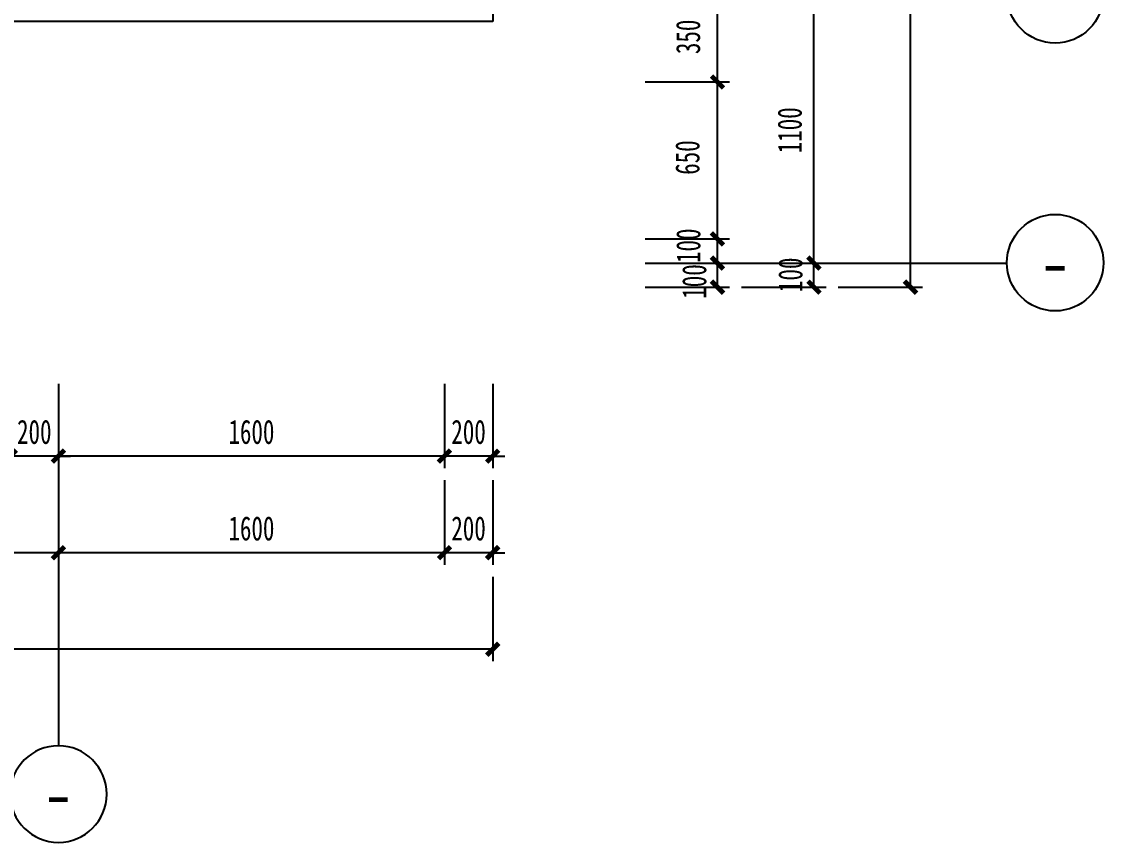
# Model space of a CAD drawing. Header units: millimetres. Extents: x -133666 to 880576, y -269375 to 86941.
# Drawn here: x -32657 to -28173, y -153567 to -150167 of the extents above; entities that cross this region are included whole.
import ezdxf
from ezdxf.enums import TextEntityAlignment as Align

# ---------------------------------------------------------------- set-up
doc = ezdxf.new("R2010")
doc.units = ezdxf.units.MM
doc.header["$LTSCALE"] = 1000
doc.linetypes.add('CENTER', pattern=[50.8, 31.75, -6.35, 6.35, -6.35])
doc.layers.get('0').update_dxf_attribs({"linetype": 'CONTINUOUS'})
doc.layers.get('Defpoints').update_dxf_attribs({"color": 6, "linetype": 'CONTINUOUS'})
for name, color, linetype in [('A-土建墙（含管井、立管）', 6, 'CONTINUOUS'), ('A-轴号', 4, 'CONTINUOUS'), ('A-轴线', 8, 'CENTER'), ('W-尺寸', 5, 'CONTINUOUS')]:
    doc.layers.add(name, color=color, linetype=linetype)
doc.styles.add('DIM', font='', dxfattribs={"width": 0.7})
doc.styles.add('NAME-1', font='simhei.ttf')
doc.styles.get('DIM').set_extended_font_data('SimSun')
doc.dimstyles.new('50', dxfattribs={"dimscale": 50, "dimtxt": 2, "dimasz": 1, "dimexe": 1, "dimexo": 1, "dimgap": 1, "dimtad": 1, "dimdec": 0, "dimzin": 0, "dimdsep": 46, "dimtxsty": 'DIM', "dimblk": 'ARCHTICK', "dimcen": 0, "dimclrd": 5, "dimclre": 5, "dimclrt": 35, "dimadec": 0, "dimazin": 0, "dimtfac": 0.5, "dimtdec": 0, "dimtix": 1, "dimtmove": 2, "dimatfit": 2, "dimldrblk": 'A', "dimfxl": 0, "dimtolj": 1, "dimtzin": 0, "dimlwd": -1, "dimlwe": -1, "dimarcsym": 0})

# ---------------------------------------------------------------- blocks, each defined once
blk = doc.blocks.new('_ArchTick')
at = {"color": 0, "linetype": 'ByBlock', "const_width": 0.4}
blk.add_lwpolyline([(-0.5, -0.5), (0.5, 0.5)], dxfattribs=at)
blk = doc.blocks.new('*D504')
at = {"layer": 'Defpoints', "color": 0, "transparency": 16777216}
for p in [(-32504.1, -150166.6), (-30904.1, -150166.6), (-32504.1, -151966.6)]:
    blk.add_point(p, dxfattribs=at)
at = {"layer": 'W-尺寸', "color": 5, "transparency": 16777216}
for p, q in [((-32504.1, -151666.6), (-32504.1, -152016.6)), ((-30904.1, -151666.6), (-30904.1, -152016.6)), ((-30904.1, -151966.6), (-32504.1, -151966.6))]:
    blk.add_line(p, q, dxfattribs=at)
at = {"layer": 'W-尺寸', "color": 5, "transparency": 16777216, "xscale": 50, "yscale": 50, "zscale": 50, "rotation": 180}
blk.add_blockref('_ArchTick', (-32504.1, -151966.6), dxfattribs=at)
at = {"layer": 'W-尺寸', "color": 5, "transparency": 16777216, "xscale": 50, "yscale": 50, "zscale": 50}
blk.add_blockref('_ArchTick', (-30904.1, -151966.6), dxfattribs=at)
at = {"layer": 'W-尺寸', "color": 35, "transparency": 16777216, "insert": (-31704.1, -151866.6), "char_height": 100, "attachment_point": 5, "style": 'DIM'}
blk.add_mtext('\\A1;1600', dxfattribs=at)
blk = doc.blocks.new('A')
for p, q in [((-1.435, 1.148), (-1.09, 1.437)), ((-1.435, 1.148), (-0.369, 0)), ((-1.09, 1.437), (0, 0)), ((-0.369, 0), (-2.127, 0)), ((-1.435, -1.148), (-0.369, 0)), ((-1.09, -1.437), (0, 0)), ((-1.435, -1.148), (-1.09, -1.437))]:
    blk.add_line(p, q)
for points in [[(-1.435, 1.148), (-1.09, 1.437), (-0.369, 0), (0, 0)], [(-1.435, -1.148), (-1.09, -1.437), (-0.369, 0), (0, 0)]]:
    blk.add_solid(points)
blk = doc.blocks.new('*D505')
at = {"layer": 'Defpoints', "color": 0, "transparency": 16777216}
for p in [(-32704.1, -150166.6), (-32504.1, -150166.6), (-32704.1, -151966.6)]:
    blk.add_point(p, dxfattribs=at)
at = {"layer": 'W-尺寸', "color": 5, "transparency": 16777216}
for p, q in [((-32704.1, -151666.6), (-32704.1, -152016.6)), ((-32504.1, -151666.6), (-32504.1, -152016.6)), ((-32704.1, -151966.6), (-32754.1, -151966.6)), ((-32504.1, -151966.6), (-32704.1, -151966.6)), ((-32504.1, -151966.6), (-32454.1, -151966.6))]:
    blk.add_line(p, q, dxfattribs=at)
at = {"layer": 'W-尺寸', "color": 5, "transparency": 16777216, "xscale": 50, "yscale": 50, "zscale": 50}
blk.add_blockref('_ArchTick', (-32704.1, -151966.6), dxfattribs=at)
at = {"layer": 'W-尺寸', "color": 5, "transparency": 16777216, "xscale": 50, "yscale": 50, "zscale": 50, "rotation": 180}
blk.add_blockref('_ArchTick', (-32504.1, -151966.6), dxfattribs=at)
at = {"layer": 'W-尺寸', "color": 35, "transparency": 16777216, "insert": (-32604.1, -151866.6), "char_height": 100, "attachment_point": 5, "style": 'DIM'}
blk.add_mtext('\\A1;200', dxfattribs=at)
blk = doc.blocks.new('*D513')
at = {"layer": 'Defpoints', "color": 0, "transparency": 16777216}
for p in [(-30704.1, -152066.6), (-46004.1, -152166.6), (-46004.1, -152766.6)]:
    blk.add_point(p, dxfattribs=at)
at = {"layer": 'W-尺寸', "color": 5, "transparency": 16777216}
for p, q in [((-46004.1, -152466.6), (-46004.1, -152816.6)), ((-30704.1, -152466.6), (-30704.1, -152816.6)), ((-30704.1, -152766.6), (-46004.1, -152766.6))]:
    blk.add_line(p, q, dxfattribs=at)
at = {"layer": 'W-尺寸', "color": 5, "transparency": 16777216, "xscale": 50, "yscale": 50, "zscale": 50, "rotation": 180}
blk.add_blockref('_ArchTick', (-46004.1, -152766.6), dxfattribs=at)
at = {"layer": 'W-尺寸', "color": 5, "transparency": 16777216, "xscale": 50, "yscale": 50, "zscale": 50}
blk.add_blockref('_ArchTick', (-30704.1, -152766.6), dxfattribs=at)
at = {"layer": 'W-尺寸', "color": 35, "transparency": 16777216, "insert": (-38354.1, -152666.6), "char_height": 100, "attachment_point": 5, "style": 'DIM'}
blk.add_mtext('\\A1;15300', dxfattribs=at)
blk = doc.blocks.new('*D514')
at = {"layer": 'Defpoints', "color": 0, "transparency": 16777216}
for p in [(-30904.1, -150166.6), (-30704.1, -150166.6), (-30904.1, -151966.6)]:
    blk.add_point(p, dxfattribs=at)
at = {"layer": 'W-尺寸', "color": 5, "transparency": 16777216}
for p, q in [((-30904.1, -151666.6), (-30904.1, -152016.6)), ((-30704.1, -151666.6), (-30704.1, -152016.6)), ((-30904.1, -151966.6), (-30954.1, -151966.6)), ((-30704.1, -151966.6), (-30904.1, -151966.6)), ((-30704.1, -151966.6), (-30654.1, -151966.6))]:
    blk.add_line(p, q, dxfattribs=at)
at = {"layer": 'W-尺寸', "color": 5, "transparency": 16777216, "xscale": 50, "yscale": 50, "zscale": 50}
blk.add_blockref('_ArchTick', (-30904.1, -151966.6), dxfattribs=at)
at = {"layer": 'W-尺寸', "color": 5, "transparency": 16777216, "xscale": 50, "yscale": 50, "zscale": 50, "rotation": 180}
blk.add_blockref('_ArchTick', (-30704.1, -151966.6), dxfattribs=at)
at = {"layer": 'W-尺寸', "color": 35, "transparency": 16777216, "insert": (-30804.1, -151866.6), "char_height": 100, "attachment_point": 5, "style": 'DIM'}
blk.add_mtext('\\A1;200', dxfattribs=at)
blk = doc.blocks.new('*D669')
at = {"layer": 'Defpoints', "color": 0, "transparency": 16777216}
for p in [(-30904.1, -149966.6), (-30704.1, -149966.6), (-30904.1, -152366.6)]:
    blk.add_point(p, dxfattribs=at)
at = {"layer": 'W-尺寸', "color": 5, "transparency": 16777216}
for p, q in [((-30904.1, -152066.6), (-30904.1, -152416.6)), ((-30704.1, -152066.6), (-30704.1, -152416.6)), ((-30904.1, -152366.6), (-30954.1, -152366.6)), ((-30704.1, -152366.6), (-30904.1, -152366.6)), ((-30704.1, -152366.6), (-30654.1, -152366.6))]:
    blk.add_line(p, q, dxfattribs=at)
at = {"layer": 'W-尺寸', "color": 5, "transparency": 16777216, "xscale": 50, "yscale": 50, "zscale": 50}
blk.add_blockref('_ArchTick', (-30904.1, -152366.6), dxfattribs=at)
at = {"layer": 'W-尺寸', "color": 5, "transparency": 16777216, "xscale": 50, "yscale": 50, "zscale": 50, "rotation": 180}
blk.add_blockref('_ArchTick', (-30704.1, -152366.6), dxfattribs=at)
at = {"layer": 'W-尺寸', "color": 35, "transparency": 16777216, "insert": (-30804.1, -152266.6), "char_height": 100, "attachment_point": 5, "style": 'DIM'}
blk.add_mtext('\\A1;200', dxfattribs=at)
blk = doc.blocks.new('*D670')
at = {"layer": 'Defpoints', "color": 0, "transparency": 16777216}
for p in [(-30904.1, -17972.8), (-32504.1, -150166.6), (-32504.1, -152366.6)]:
    blk.add_point(p, dxfattribs=at)
at = {"layer": 'W-尺寸', "color": 5, "transparency": 16777216}
for p, q in [((-32504.1, -152066.6), (-32504.1, -152416.6)), ((-30904.1, -152066.6), (-30904.1, -152416.6)), ((-30904.1, -152366.6), (-32504.1, -152366.6))]:
    blk.add_line(p, q, dxfattribs=at)
at = {"layer": 'W-尺寸', "color": 5, "transparency": 16777216, "xscale": 50, "yscale": 50, "zscale": 50, "rotation": 180}
blk.add_blockref('_ArchTick', (-32504.1, -152366.6), dxfattribs=at)
at = {"layer": 'W-尺寸', "color": 5, "transparency": 16777216, "xscale": 50, "yscale": 50, "zscale": 50}
blk.add_blockref('_ArchTick', (-30904.1, -152366.6), dxfattribs=at)
at = {"layer": 'W-尺寸', "color": 35, "transparency": 16777216, "insert": (-31704.1, -152266.6), "char_height": 100, "attachment_point": 5, "style": 'DIM'}
blk.add_mtext('\\A1;1600', dxfattribs=at)
blk = doc.blocks.new('*D516')
at = {"layer": 'Defpoints', "color": 0, "transparency": 16777216}
for p in [(-32504.1, -150166.6), (-38604.1, -150366.6), (-38604.1, -152366.6)]:
    blk.add_point(p, dxfattribs=at)
at = {"layer": 'W-尺寸', "color": 5, "transparency": 16777216}
for p, q in [((-38604.1, -152066.6), (-38604.1, -152416.6)), ((-32504.1, -152066.6), (-32504.1, -152416.6)), ((-32504.1, -152366.6), (-38604.1, -152366.6))]:
    blk.add_line(p, q, dxfattribs=at)
at = {"layer": 'W-尺寸', "color": 5, "transparency": 16777216, "xscale": 50, "yscale": 50, "zscale": 50, "rotation": 180}
blk.add_blockref('_ArchTick', (-38604.1, -152366.6), dxfattribs=at)
at = {"layer": 'W-尺寸', "color": 5, "transparency": 16777216, "xscale": 50, "yscale": 50, "zscale": 50}
blk.add_blockref('_ArchTick', (-32504.1, -152366.6), dxfattribs=at)
at = {"layer": 'W-尺寸', "color": 35, "transparency": 16777216, "insert": (-35554.1, -152266.6), "char_height": 100, "attachment_point": 5, "style": 'DIM'}
blk.add_mtext('\\A1;6100', dxfattribs=at)
blk = doc.blocks.new('*D526')
at = {"layer": 'Defpoints', "color": 0, "transparency": 16777216}
for p in [(-30172.5, -150066.6), (-29372.5, -150066.6), (-30172.5, -151166.6)]:
    blk.add_point(p, dxfattribs=at)
at = {"layer": 'W-尺寸', "color": 5, "transparency": 16777216}
for p, q in [((-29672.5, -150066.6), (-29322.5, -150066.6)), ((-29372.5, -151166.6), (-29372.5, -150066.6)), ((-29672.5, -151166.6), (-29322.5, -151166.6))]:
    blk.add_line(p, q, dxfattribs=at)
at = {"layer": 'W-尺寸', "color": 5, "transparency": 16777216, "xscale": 50, "yscale": 50, "zscale": 50}
for p, rotation in [((-29372.5, -150066.6), 90), ((-29372.5, -151166.6), 270)]:
    blk.add_blockref('_ArchTick', p, dxfattribs=dict(at, rotation=rotation))
at = {"layer": 'W-尺寸', "color": 35, "transparency": 16777216, "insert": (-29472.5, -150616.6), "char_height": 100, "attachment_point": 5, "rotation": 90, "style": 'DIM'}
blk.add_mtext('\\A1;1100', dxfattribs=at)
blk = doc.blocks.new('*D528')
at = {"layer": 'Defpoints', "color": 0, "transparency": 16777216}
for p in [(-29872.5, -145666.6), (-28972.5, -145666.6), (-29772.5, -151266.6)]:
    blk.add_point(p, dxfattribs=at)
at = {"layer": 'W-尺寸', "color": 5, "transparency": 16777216}
for p, q in [((-29272.5, -145666.6), (-28922.5, -145666.6)), ((-28972.5, -151266.6), (-28972.5, -145666.6)), ((-29272.5, -151266.6), (-28922.5, -151266.6))]:
    blk.add_line(p, q, dxfattribs=at)
at = {"layer": 'W-尺寸', "color": 5, "transparency": 16777216, "xscale": 50, "yscale": 50, "zscale": 50}
for p, rotation in [((-28972.5, -145666.6), 90), ((-28972.5, -151266.6), 270)]:
    blk.add_blockref('_ArchTick', p, dxfattribs=dict(at, rotation=rotation))
at = {"layer": 'W-尺寸', "color": 35, "transparency": 16777216, "insert": (-29072.5, -148466.6), "char_height": 100, "attachment_point": 5, "rotation": 90, "style": 'DIM'}
blk.add_mtext('\\A1;5600', dxfattribs=at)
blk = doc.blocks.new('*D529')
at = {"layer": 'Defpoints', "color": 0, "transparency": 16777216}
for p in [(-29972.5, -151166.6), (-29372.5, -151166.6), (-29972.5, -151266.6)]:
    blk.add_point(p, dxfattribs=at)
at = {"layer": 'W-尺寸', "color": 5, "transparency": 16777216}
for p, q in [((-29672.5, -151166.6), (-29322.5, -151166.6)), ((-29372.5, -151266.6), (-29372.5, -151166.6)), ((-29672.5, -151266.6), (-29322.5, -151266.6))]:
    blk.add_line(p, q, dxfattribs=at)
at = {"layer": 'W-尺寸', "color": 5, "transparency": 16777216, "xscale": 50, "yscale": 50, "zscale": 50}
for p, rotation in [((-29372.5, -151166.6), 90), ((-29372.5, -151266.6), 270)]:
    blk.add_blockref('_ArchTick', p, dxfattribs=dict(at, rotation=rotation))
at = {"layer": 'W-尺寸', "color": 35, "transparency": 16777216, "insert": (-29469.4, -151215.4), "char_height": 100, "attachment_point": 5, "rotation": 90, "style": 'DIM'}
blk.add_mtext('\\A1;100', dxfattribs=at)
blk = doc.blocks.new('*D532')
at = {"layer": 'Defpoints', "color": 0, "transparency": 16777216}
for p in [(-30304.1, -150066.6), (-29772.5, -150066.6), (-30304.1, -150416.6)]:
    blk.add_point(p, dxfattribs=at)
at = {"layer": 'W-尺寸', "color": 5, "transparency": 16777216}
for p, q in [((-30072.5, -150066.6), (-29722.5, -150066.6)), ((-29772.5, -150416.6), (-29772.5, -150066.6)), ((-30072.5, -150416.6), (-29722.5, -150416.6))]:
    blk.add_line(p, q, dxfattribs=at)
at = {"layer": 'W-尺寸', "color": 5, "transparency": 16777216, "xscale": 50, "yscale": 50, "zscale": 50}
for p, rotation in [((-29772.5, -150066.6), 90), ((-29772.5, -150416.6), 270)]:
    blk.add_blockref('_ArchTick', p, dxfattribs=dict(at, rotation=rotation))
at = {"layer": 'W-尺寸', "color": 35, "transparency": 16777216, "insert": (-29893.6, -150229.6), "char_height": 100, "attachment_point": 5, "rotation": 90, "style": 'DIM'}
blk.add_mtext('\\A1;350', dxfattribs=at)
blk = doc.blocks.new('*D535')
at = {"layer": 'Defpoints', "color": 0, "transparency": 16777216}
for p in [(-30304.1, -150416.6), (-29772.5, -150416.6), (-30304.1, -151066.6)]:
    blk.add_point(p, dxfattribs=at)
at = {"layer": 'W-尺寸', "color": 5, "transparency": 16777216}
for p, q in [((-30072.5, -150416.6), (-29722.5, -150416.6)), ((-29772.5, -151066.6), (-29772.5, -150416.6)), ((-30072.5, -151066.6), (-29722.5, -151066.6))]:
    blk.add_line(p, q, dxfattribs=at)
at = {"layer": 'W-尺寸', "color": 5, "transparency": 16777216, "xscale": 50, "yscale": 50, "zscale": 50}
for p, rotation in [((-29772.5, -150416.6), 90), ((-29772.5, -151066.6), 270)]:
    blk.add_blockref('_ArchTick', p, dxfattribs=dict(at, rotation=rotation))
at = {"layer": 'W-尺寸', "color": 35, "transparency": 16777216, "insert": (-29896.3, -150729.6), "char_height": 100, "attachment_point": 5, "rotation": 90, "style": 'DIM'}
blk.add_mtext('\\A1;650', dxfattribs=at)
blk = doc.blocks.new('*D536')
at = {"layer": 'Defpoints', "color": 0, "transparency": 16777216}
for p in [(-30304.1, -151066.6), (-29772.5, -151066.6), (-30304.1, -151166.6, 0)]:
    blk.add_point(p, dxfattribs=at)
at = {"layer": 'W-尺寸', "color": 5, "transparency": 16777216}
for p, q in [((-30072.5, -151066.6), (-29722.5, -151066.6)), ((-29772.5, -151166.6), (-29772.5, -151066.6)), ((-30072.5, -151166.6), (-29722.5, -151166.6))]:
    blk.add_line(p, q, dxfattribs=at)
at = {"layer": 'W-尺寸', "color": 5, "transparency": 16777216, "xscale": 50, "yscale": 50, "zscale": 50}
for p, rotation in [((-29772.5, -151066.6), 90), ((-29772.5, -151166.6), 270)]:
    blk.add_blockref('_ArchTick', p, dxfattribs=dict(at, rotation=rotation))
at = {"layer": 'W-尺寸', "color": 35, "transparency": 16777216, "insert": (-29892.7, -151095), "char_height": 100, "attachment_point": 5, "rotation": 90, "style": 'DIM'}
blk.add_mtext('\\A1;100', dxfattribs=at)
blk = doc.blocks.new('*D538')
at = {"layer": 'Defpoints', "color": 0, "transparency": 16777216}
for p in [(-30304.1, -151166.6, 0), (-29772.5, -151166.6), (-30304.1, -151266.6)]:
    blk.add_point(p, dxfattribs=at)
at = {"layer": 'W-尺寸', "color": 5, "transparency": 16777216}
for p, q in [((-30072.5, -151166.6), (-29722.5, -151166.6)), ((-29772.5, -151266.6), (-29772.5, -151166.6)), ((-30072.5, -151266.6), (-29722.5, -151266.6))]:
    blk.add_line(p, q, dxfattribs=at)
at = {"layer": 'W-尺寸', "color": 5, "transparency": 16777216, "xscale": 50, "yscale": 50, "zscale": 50}
for p, rotation in [((-29772.5, -151166.6), 90), ((-29772.5, -151266.6), 270)]:
    blk.add_blockref('_ArchTick', p, dxfattribs=dict(at, rotation=rotation))
at = {"layer": 'W-尺寸', "color": 35, "transparency": 16777216, "insert": (-29868, -151243), "char_height": 100, "attachment_point": 5, "rotation": 90, "style": 'DIM'}
blk.add_mtext('\\A1;100', dxfattribs=at)
blk = doc.blocks.new('轴号')
at = {"color": 4}
blk.add_circle((4, 0), 4, dxfattribs=at)
at = {"color": 2, "style": 'NAME-1'}
blk.add_attdef('1', text='', height=4, dxfattribs=at).set_placement((4, 0), align=Align.MIDDLE)

msp = doc.modelspace()

# ---------------------------------------------------------------- linework, layer by layer
at = {"layer": 'A-土建墙（含管井、立管）', "color": 6}
msp.add_line((-30704.1, -149966.6), (-30704.1, -150166.6), dxfattribs=at)
msp.add_lwpolyline([(-30704.1, -150166.6), (-38304.1, -150166.6)], dxfattribs=at)
at = {"layer": 'A-轴线'}
for p, q in [((-30072.5, -151166.6), (-28572.5, -151166.6)), ((-32504.1, -151666.6), (-32504.1, -153166.6))]:
    msp.add_line(p, q, dxfattribs=at)

# ---------------------------------------------------------------- block references
at = {"layer": 'A-轴号', "color": 4, "ltscale": 20, "xscale": 50, "yscale": 50, "zscale": 50}
for p in [(-28572.8, -150055.6), (-28572.8, -151165.2)]:
    msp.add_blockref('轴号', p, dxfattribs=at).add_auto_attribs({'1': '-'})
at = {"layer": 'A-轴号', "color": 4, "ltscale": 20}
ref = msp.add_blockref('轴号', (-32304.1, -153366.6), dxfattribs=dict(at, xscale=-50, yscale=50, zscale=50))
ref.add_attrib('1', '-', dxfattribs={"layer": '0', "color": 2, "height": 200, "style": 'NAME-1'}).set_placement((-32504.1, -153366.6), align=Align.MIDDLE)

# ---------------------------------------------------------------- dimensions: what is measured, and where the dimension line sits
at = {"layer": 'W-尺寸'}
for base, p1, p2, angle, picture, middle in [((-32504.1, -152366.6), (-30904.1, -17972.8), (-32504.1, -150166.6), 180, '*D670', (-31704.1, -152266.6)), ((-28972.5, -145666.6), (-29772.5, -151266.6), (-29872.5, -145666.6), 90, '*D528', (-29072.5, -148466.6)), ((-30904.1, -152366.6), (-30704.1, -149966.6), (-30904.1, -149966.6), 180, '*D669', (-30804.1, -152266.6)), ((-29372.5, -150066.6), (-30172.5, -151166.6), (-30172.5, -150066.6), 90, '*D526', (-29472.5, -150616.6)), ((-38604.1, -152366.6), (-32504.1, -150166.6), (-38604.1, -150366.6), 180, '*D516', (-35554.1, -152266.6)), ((-32704.1, -151966.6), (-32504.1, -150166.6), (-32704.1, -150166.6), 180, '*D505', (-32604.1, -151866.6)), ((-32504.1, -151966.6), (-30904.1, -150166.6), (-32504.1, -150166.6), 180, '*D504', (-31704.1, -151866.6)), ((-30904.1, -151966.6), (-30704.1, -150166.6), (-30904.1, -150166.6), 180, '*D514', (-30804.1, -151866.6)), ((-46004.1, -152766.6), (-30704.1, -152066.6), (-46004.1, -152166.6), 180, '*D513', (-38354.1, -152666.6))]:
    dim = msp.add_linear_dim(base=base, p1=p1, p2=p2, angle=angle, dimstyle='50', dxfattribs=at)
    dim.commit()
    dim.dimension.update_dxf_attribs({"geometry": picture, "text_midpoint": middle})
for base, p1, p2, picture, middle in [((-29772.5, -150066.6), (-30304.1, -150416.6), (-30304.1, -150066.6), '*D532', (-29893.6, -150229.6)), ((-29772.5, -150416.6), (-30304.1, -151066.6), (-30304.1, -150416.6), '*D535', (-29896.3, -150729.6)), ((-29772.5, -151066.6), (-30304.1, -151166.6, 0), (-30304.1, -151066.6), '*D536', (-29892.7, -151095)), ((-29372.5, -151166.6), (-29972.5, -151266.6), (-29972.5, -151166.6), '*D529', (-29469.4, -151215.4)), ((-29772.5, -151166.6), (-30304.1, -151266.6), (-30304.1, -151166.6, 0), '*D538', (-29868, -151243))]:
    dim = msp.add_linear_dim(base=base, p1=p1, p2=p2, angle=90, dimstyle='50', dxfattribs=at)
    dim.commit()
    dim.dimension.update_dxf_attribs({"geometry": picture, "text_midpoint": middle, "dimtype": 160})

doc.saveas('drawing.dxf')
